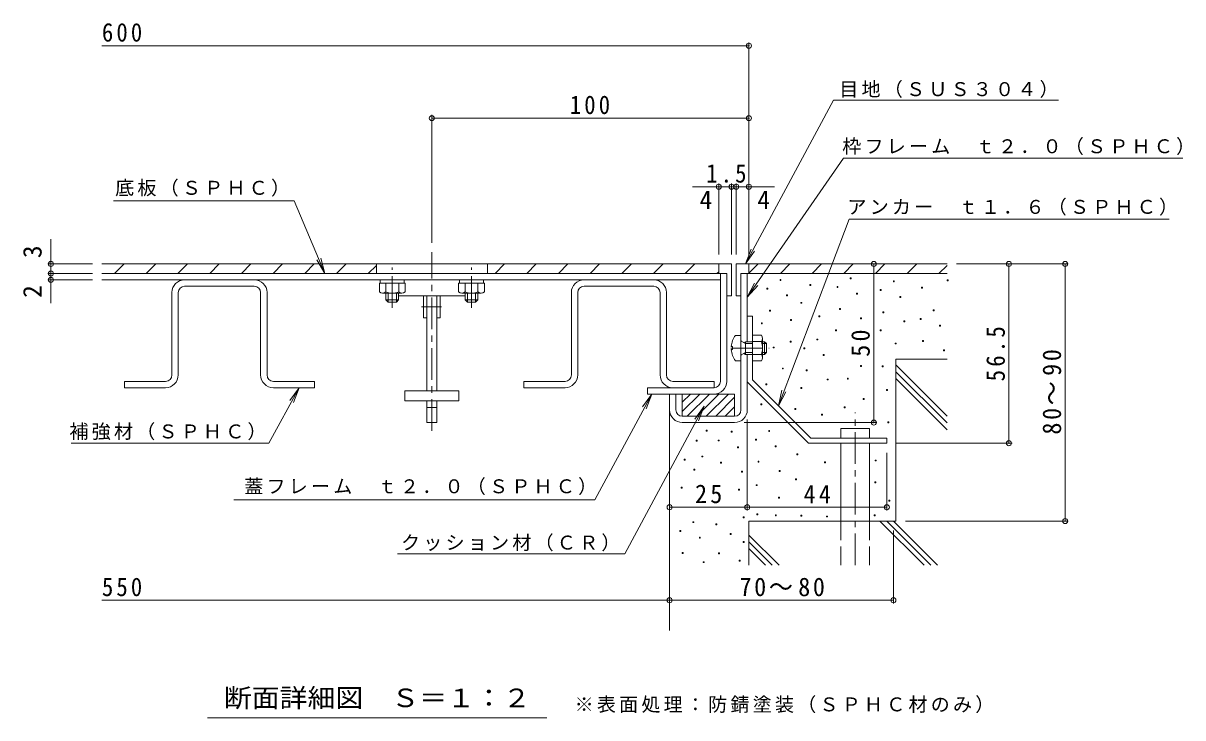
# Model space of a CAD drawing. Units: millimetres at full size; details may follow other scales. Extents: x -365 to 375, y -273 to 243.
# Drawn here: x 8.8 to 374.6, y 24.4 to 243.4 of the extents above; entities that cross this region are included whole.
import ezdxf
from ezdxf.enums import TextEntityAlignment as Align

# ---------------------------------------------------------------- set-up
doc = ezdxf.new("R2010")
doc.units = ezdxf.units.MM
doc.header["$LTSCALE"] = 2
doc.header["$PDMODE"] = 32
doc.header["$PDSIZE"] = 1.6
doc.linetypes.add('CHAIN1', pattern=[8, 5, -1, 1, -1])
doc.linetypes.add('DASHED3', pattern=[4, 3, -1])
for name, color, linetype, lineweight in [('D-1_ピット', 2, 'Continuous', 9), ('D-2_蓋', 3, 'Continuous', 9), ('D-3_受枠', 4, 'Continuous', 9), ('D-4_寸法', 7, 'Continuous', 9), ('D-5_仕様文', 7, 'Continuous', 9), ('D-6_躯体', 6, 'Continuous', 5), ('D-A', 2, 'Continuous', 9)]:
    doc.layers.add(name, color=color, linetype=linetype, lineweight=lineweight)
doc.styles.add('ＭＳ ゴシック', font='')
doc.styles.get('ＭＳ ゴシック').set_extended_font_data('MS Gothic')

msp = doc.modelspace()

# ---------------------------------------------------------------- linework, layer by layer
at = {"layer": 'D-1_ピット'}
for p, q in [((233.737, 167.514), (233.737, 157.514)), ((233.737, 167.514), (237.737, 167.514)), ((237.737, 167.514), (237.737, 164.514)), ((235.237, 164.514), (237.737, 164.514)), ((235.237, 164.514), (235.237, 121.514)), ((237.237, 164.514), (237.237, 143.014)), ((233.737, 157.514), (235.237, 157.514)), ((237.237, 151.014), (238.837, 151.014)), ((238.837, 151.014), (238.837, 131.014)), ((233.514, 145.014), (235.237, 145.014)), ((236.637, 142.414), (235.335, 143.193)), ((236.637, 143.014), (236.127, 142.719)), ((236.637, 143.014), (238.837, 143.014)), ((241.662, 145.064), (238.837, 145.064)), ((241.662, 143.044), (238.837, 143.044)), ((242.038, 144.054), (242.038, 137.975)), ((242.038, 143.014), (242.638, 143.014)), ((242.637, 139.014), (242.637, 143.014)), ((243.238, 142.414), (242.638, 143.014)), ((232.157, 141.514), (232.558, 141.514)), ((232.157, 140.514), (232.558, 140.514)), ((232.558, 140.514), (232.558, 141.514)), ((236.638, 139.614), (235.335, 138.836)), ((236.637, 142.414), (238.837, 142.414)), ((236.637, 139.014), (238.837, 139.014)), ((236.638, 139.614), (238.837, 139.614)), ((237.237, 139.014), (237.237, 121.514)), ((242.038, 142.414), (243.238, 142.414)), ((242.038, 139.614), (243.238, 139.614)), ((242.038, 139.014), (242.637, 139.014)), ((235.237, 137.014), (233.514, 137.014)), ((241.662, 138.985), (238.837, 138.985)), ((241.662, 136.964), (238.837, 136.964)), ((237.237, 130.351), (256.575, 111.014)), ((238.837, 131.014), (257.237, 112.614)), ((212.737, 121.514), (212.737, 126.514)), ((214.737, 126.514), (212.737, 126.514)), ((214.737, 121.514), (214.737, 126.514)), ((216.737, 119.514), (233.237, 119.514)), ((216.737, 117.514), (233.237, 117.514)), ((256.575, 111.014), (281.238, 111.014)), ((257.237, 112.614), (281.238, 112.614)), ((281.238, 112.614), (281.238, 111.014))]:
    msp.add_line(p, q, dxfattribs=at)
at = {"layer": 'D-1_ピット', "linetype": 'CHAIN1'}
msp.add_line((232.07, 141.014), (244.152, 141.014), dxfattribs=at)
at = {"layer": 'D-1_ピット'}
for points in [[(236.637, 143.014), (236.637, 139.014), (236.127, 139.309)], [(243.238, 142.414), (243.238, 139.614), (242.637, 139.014)]]:
    msp.add_lwpolyline(points, dxfattribs=at)
for centre, radius, start, end in [((238.637, 141.014), 6.5, 142.02013, 175.58826), ((235.438, 143.364), 0.2, 180, 239.14018), ((240.49, 144.054), 1.548, 319.24529, 40.75453), ((236.363, 141.014), 5.674, 339.04448, 20.95552), ((238.637, 141.014), 6.5, 184.41174, 217.97987), ((235.438, 138.664), 0.2, 120.85982, 180), ((240.49, 137.975), 1.548, 319.24486, 40.75514), ((216.737, 121.514), 4, 180, 270), ((216.737, 121.514), 2, 180, 270), ((233.237, 121.514), 2, 270, 0), ((233.237, 121.514), 4, 270, 0)]:
    msp.add_arc(centre, radius, start, end, dxfattribs=at)
at = {"layer": 'D-2_蓋', "linetype": 'CHAIN1'}
for p, q in [((137.737, 114.94), (137.737, 171.223)), ((125.237, 153.712), (125.237, 166.425)), ((150.238, 153.712), (150.238, 166.425)), ((134.461, 154.014), (140.775, 154.014))]:
    msp.add_line(p, q, dxfattribs=at)
at = {"layer": 'D-2_蓋'}
for p, q in [((228.238, 167.514), (33.665, 167.514)), ((37.662, 164.514), (40.662, 167.514)), ((47.662, 164.514), (50.662, 167.514)), ((57.662, 164.514), (60.662, 167.514)), ((67.662, 164.514), (70.662, 167.514)), ((77.662, 164.514), (80.662, 167.514)), ((87.662, 164.514), (90.662, 167.514)), ((97.662, 164.514), (100.662, 167.514)), ((107.662, 164.514), (110.662, 167.514)), ((117.662, 164.514), (120.238, 167.09)), ((120.238, 164.514), (120.238, 167.514)), ((155.237, 164.514), (155.237, 167.514)), ((157.662, 164.514), (160.662, 167.514)), ((167.662, 164.514), (170.662, 167.514)), ((177.662, 164.514), (180.662, 167.514)), ((187.662, 164.514), (190.662, 167.514)), ((197.662, 164.514), (200.662, 167.514)), ((207.662, 164.514), (210.662, 167.514)), ((217.662, 164.514), (220.662, 167.514)), ((227.662, 164.514), (228.238, 165.09)), ((228.238, 167.514), (228.238, 164.514)), ((232.238, 167.514), (228.238, 167.514)), ((232.238, 167.514), (232.238, 157.514)), ((228.238, 164.514), (33.665, 164.514)), ((228.738, 162.514), (33.665, 162.514)), ((121.438, 161.514), (121.438, 162.514)), ((129.037, 161.514), (129.037, 162.514)), ((146.437, 161.514), (146.437, 162.514)), ((154.037, 161.514), (154.037, 162.514)), ((230.737, 164.514), (228.238, 164.514)), ((228.738, 164.514), (228.738, 130.514)), ((230.737, 164.514), (230.737, 130.514)), ((55.738, 132.514), (55.738, 158.514)), ((57.737, 132.514), (57.737, 158.514)), ((81.737, 160.514), (59.738, 160.514)), ((83.737, 132.514), (83.737, 158.514)), ((85.738, 132.514), (85.738, 158.514)), ((123.238, 156.214), (123.238, 158.314)), ((123.938, 155.514), (123.938, 158.314)), ((126.538, 155.514), (126.538, 158.314)), ((127.238, 156.214), (127.238, 158.314)), ((148.237, 157.514), (127.238, 157.514)), ((135.137, 150.514), (135.137, 157.514)), ((136.137, 127.514), (136.137, 157.514)), ((139.338, 127.514), (139.338, 157.514)), ((140.337, 150.514), (140.337, 157.514)), ((148.238, 156.214), (148.238, 158.314)), ((148.938, 155.514), (148.938, 158.314)), ((151.538, 155.514), (151.538, 158.314)), ((152.238, 156.214), (152.238, 158.314)), ((181.737, 132.514), (181.737, 158.514)), ((183.737, 132.514), (183.737, 158.514)), ((207.737, 160.514), (185.737, 160.514)), ((209.737, 132.514), (209.737, 158.514)), ((211.737, 132.514), (211.737, 158.514)), ((232.238, 157.514), (230.737, 157.514)), ((127.238, 156.214), (123.238, 156.214)), ((123.238, 156.214), (123.938, 155.514)), ((126.538, 155.514), (123.938, 155.514)), ((127.238, 156.214), (126.538, 155.514)), ((152.238, 156.214), (148.238, 156.214)), ((148.238, 156.214), (148.938, 155.514)), ((151.538, 155.514), (148.938, 155.514)), ((152.238, 156.214), (151.538, 155.514)), ((135.137, 150.514), (136.137, 150.514)), ((139.338, 150.514), (140.337, 150.514)), ((40.738, 130.514), (53.737, 130.514)), ((40.738, 130.514), (40.738, 128.514)), ((40.738, 128.514), (53.737, 128.514)), ((87.737, 130.514), (100.738, 130.514)), ((87.737, 128.514), (100.738, 128.514)), ((100.738, 130.514), (100.738, 128.514)), ((166.737, 130.514), (179.737, 130.514)), ((166.737, 130.514), (166.737, 128.514)), ((166.737, 128.514), (179.737, 128.514)), ((205.738, 128.514), (205.738, 126.514)), ((226.737, 128.514), (205.738, 128.514)), ((213.737, 130.514), (226.737, 130.514)), ((226.737, 130.514), (226.737, 128.514)), ((129.237, 124.314), (129.237, 127.514)), ((129.237, 127.514), (146.237, 127.514)), ((146.237, 124.314), (146.237, 127.514)), ((226.737, 126.514), (205.738, 126.514)), ((129.237, 124.314), (146.237, 124.314)), ((136.137, 117.514), (136.137, 124.314)), ((136.137, 122.314), (139.338, 122.314)), ((139.338, 117.514), (139.338, 124.314)), ((136.137, 117.514), (139.338, 117.514))]:
    msp.add_line(p, q, dxfattribs=at)
at = {"layer": 'D-2_蓋', "color": 7}
for points in [[(247.552, 162.328), (247.552, 162.628), (247.852, 162.628), (247.852, 162.328)], [(256.991, 160.705), (256.991, 161.005), (257.291, 161.005), (257.291, 160.705)], [(269.639, 162.88), (269.639, 163.18), (269.939, 163.18), (269.939, 162.88)], [(283.305, 161.879), (283.305, 162.179), (283.605, 162.179), (283.605, 161.879)], [(300.313, 162.2), (300.313, 162.5), (300.613, 162.5), (300.613, 162.2)], [(243.436, 159.585), (243.436, 159.885), (243.736, 159.885), (243.736, 159.585)], [(249.579, 157.445), (249.579, 157.745), (249.879, 157.745), (249.879, 157.445)], [(265.523, 160.137), (265.523, 160.437), (265.823, 160.437), (265.823, 160.137)], [(271.666, 157.997), (271.666, 158.297), (271.966, 158.297), (271.966, 157.997)], [(279.189, 159.136), (279.189, 159.436), (279.489, 159.436), (279.489, 159.136)], [(285.332, 156.997), (285.332, 157.297), (285.632, 157.297), (285.632, 156.997)], [(292.214, 159.9), (292.214, 160.2), (292.514, 160.2), (292.514, 159.9)], [(254.092, 155.114), (254.092, 155.414), (254.392, 155.414), (254.392, 155.114)], [(244.195, 152.614), (244.195, 152.914), (244.495, 152.914), (244.495, 152.614)], [(250.821, 149.715), (250.821, 150.015), (251.121, 150.015), (251.121, 149.715)], [(259.821, 150.904), (259.821, 151.204), (260.121, 151.204), (260.121, 150.904)], [(266.282, 153.166), (266.282, 153.466), (266.582, 153.466), (266.582, 153.166)], [(272.908, 150.267), (272.908, 150.567), (273.208, 150.567), (273.208, 150.267)], [(279.948, 152.165), (279.948, 152.465), (280.248, 152.465), (280.248, 152.165)], [(291.751, 150.025), (291.751, 150.326), (292.051, 150.326), (292.051, 150.025)], [(295.867, 152.769), (295.867, 153.069), (296.167, 153.069), (296.167, 152.769)], [(241.668, 148.695), (241.668, 148.995), (241.968, 148.995), (241.968, 148.695)], [(265.066, 146.487), (265.066, 146.787), (265.366, 146.787), (265.366, 146.487)], [(279.112, 146.44), (279.112, 146.741), (279.412, 146.741), (279.412, 146.44)], [(286.574, 149.266), (286.574, 149.566), (286.874, 149.566), (286.874, 149.266)], [(297.894, 147.886), (297.894, 148.186), (298.194, 148.186), (298.194, 147.886)], [(250.779, 142.897), (250.779, 143.197), (251.079, 143.197), (251.079, 142.897)], [(259.148, 143.554), (259.148, 143.854), (259.448, 143.854), (259.448, 143.554)], [(292.51, 143.054), (292.51, 143.354), (292.81, 143.354), (292.81, 143.054)], [(245.395, 141.034), (245.395, 141.334), (245.695, 141.334), (245.695, 141.034)], [(255.032, 140.811), (255.032, 141.111), (255.332, 141.111), (255.332, 140.811)], [(283.874, 142.299), (283.874, 142.599), (284.174, 142.599), (284.174, 142.299)], [(299.136, 140.155), (299.136, 140.456), (299.436, 140.456), (299.436, 140.155)], [(261.175, 138.672), (261.175, 138.972), (261.475, 138.972), (261.475, 138.672)], [(272.935, 135.167), (272.935, 135.467), (273.234, 135.467), (273.234, 135.167)], [(279.733, 135.052), (279.733, 135.352), (280.033, 135.352), (280.033, 135.052)], [(248.294, 134.408), (248.294, 134.708), (248.594, 134.708), (248.594, 134.408)], [(255.791, 133.84), (255.791, 134.14), (256.091, 134.14), (256.091, 133.84)], [(243.118, 129.438), (243.118, 129.738), (243.418, 129.738), (243.418, 129.438)], [(254.161, 128.265), (254.161, 128.565), (254.461, 128.565), (254.461, 128.265)], [(262.417, 130.941), (262.417, 131.241), (262.717, 131.241), (262.717, 130.941)], [(268.793, 131.164), (268.793, 131.464), (269.093, 131.464), (269.093, 131.164)], [(273.763, 124.814), (273.763, 125.114), (274.063, 125.114), (274.063, 124.814)], [(281.183, 127.598), (281.183, 127.898), (281.482, 127.898), (281.482, 127.598)], [(241.496, 123.088), (241.496, 123.389), (241.796, 123.389), (241.796, 123.088)], [(252.228, 121.639), (252.228, 121.939), (252.528, 121.939), (252.528, 121.639)], [(267.827, 122.191), (267.827, 122.491), (268.127, 122.491), (268.127, 122.191)], [(260.649, 119.844), (260.649, 120.145), (260.949, 120.145), (260.949, 119.844)], [(281.562, 117.417), (281.562, 117.717), (281.862, 117.717), (281.862, 117.417)], [(224.24, 114.806), (224.24, 115.106), (224.54, 115.106), (224.54, 114.806)], [(232.126, 114.45), (232.126, 114.751), (232.426, 114.751), (232.426, 114.45)], [(243.975, 114.727), (243.975, 115.027), (244.275, 115.027), (244.275, 114.727)], [(221.065, 111.631), (221.065, 111.931), (221.365, 111.931), (221.365, 111.631)], [(228.01, 111.707), (228.01, 112.007), (228.31, 112.007), (228.31, 111.707)], [(234.153, 109.568), (234.153, 109.868), (234.453, 109.868), (234.453, 109.568)], [(239.859, 111.984), (239.859, 112.284), (240.159, 112.284), (240.159, 111.984)], [(246.002, 109.844), (246.002, 110.144), (246.301, 110.144), (246.301, 109.844)], [(222.86, 106.662), (222.86, 106.962), (223.16, 106.962), (223.16, 106.662)], [(252.884, 107.352), (252.884, 107.652), (253.184, 107.652), (253.184, 107.352)], [(217.338, 105.695), (217.338, 105.995), (217.638, 105.995), (217.638, 105.695)], [(220.375, 102.52), (220.375, 102.82), (220.675, 102.82), (220.675, 102.52)], [(228.769, 104.736), (228.769, 105.036), (229.069, 105.036), (229.069, 104.736)], [(240.618, 105.012), (240.618, 105.312), (240.918, 105.312), (240.918, 105.012)], [(247.244, 102.114), (247.244, 102.414), (247.544, 102.414), (247.544, 102.114)], [(261.581, 104.867), (261.581, 105.167), (261.881, 105.167), (261.881, 104.867)], [(277.559, 105.408), (277.559, 105.708), (277.859, 105.708), (277.859, 105.408)], [(235.395, 101.837), (235.395, 102.138), (235.695, 102.138), (235.695, 101.837)], [(252.47, 99.483), (252.47, 99.783), (252.77, 99.783), (252.77, 99.483)], [(277.421, 98.506), (277.421, 98.806), (277.721, 98.806), (277.721, 98.506)], [(216.372, 96.861), (216.372, 97.161), (216.672, 97.161), (216.672, 96.861)], [(234.455, 96.17), (234.455, 96.47), (234.755, 96.47), (234.755, 96.17)], [(240.046, 97.62), (240.046, 97.92), (240.346, 97.92), (240.346, 97.62)], [(247.086, 93.686), (247.086, 93.986), (247.386, 93.986), (247.386, 93.686)], [(281.838, 92.708), (281.838, 93.008), (282.138, 93.008), (282.138, 92.708)], [(235.909, 87.508), (235.909, 87.808), (236.209, 87.808), (236.209, 87.508)], [(240.288, 88.429), (240.288, 88.729), (240.588, 88.729), (240.588, 88.429)], [(246.085, 88.152), (246.085, 88.453), (246.385, 88.453), (246.385, 88.152)], [(254.092, 88.014), (254.092, 88.314), (254.392, 88.314), (254.392, 88.014)], [(262.236, 87.738), (262.236, 88.038), (262.536, 88.038), (262.536, 87.738)], [(277.283, 88.152), (277.283, 88.453), (277.583, 88.453), (277.583, 88.152)], [(220.086, 85.953), (220.086, 86.253), (220.386, 86.253), (220.386, 85.953)], [(227.319, 85.238), (227.319, 85.538), (227.619, 85.538), (227.619, 85.238)], [(215.97, 83.21), (215.97, 83.51), (216.27, 83.51), (216.27, 83.21)], [(222.113, 81.07), (222.113, 81.37), (222.413, 81.37), (222.413, 81.07)], [(231.867, 82.217), (231.867, 82.517), (232.167, 82.517), (232.167, 82.217)], [(235.97, 79.717), (235.97, 80.017), (236.27, 80.017), (236.27, 79.717)], [(216.729, 76.238), (216.729, 76.538), (217.029, 76.538), (217.029, 76.238)], [(223.355, 73.34), (223.355, 73.64), (223.655, 73.64), (223.655, 73.34)], [(228.117, 76.097), (228.117, 76.397), (228.417, 76.397), (228.417, 76.097)], [(234.682, 73.827), (234.682, 74.127), (234.982, 74.127), (234.982, 73.827)]]:
    msp.add_lwpolyline(points, close=True, dxfattribs=at)
at = {"layer": 'D-2_蓋'}
for centre, radius, start, end in [((59.738, 158.514), 4, 90, 180), ((81.737, 158.514), 4, 0, 89.99998), ((185.737, 158.514), 4, 90, 180), ((207.737, 158.514), 4, 0, 89.99998), ((59.738, 158.514), 2, 90, 180), ((81.737, 158.514), 2, 0, 90), ((185.737, 158.514), 2, 90, 180), ((207.737, 158.514), 2, 0, 90), ((53.737, 132.514), 2, 270, 0), ((53.737, 132.514), 4, 270, 0), ((87.737, 132.514), 4, 180, 270), ((87.737, 132.514), 2, 180, 270), ((179.737, 132.514), 2, 270, 0), ((179.737, 132.514), 4, 270, 0), ((213.737, 132.514), 4, 180, 270), ((213.737, 132.514), 2, 180, 270), ((226.737, 130.514), 4, 270, 0), ((226.737, 130.514), 2, 270, 0)]:
    msp.add_arc(centre, radius, start, end, dxfattribs=at)
at = {"layer": 'D-3_受枠'}
for p, q in [((216.737, 120.978), (222.274, 126.514)), ((216.737, 123.978), (219.274, 126.514)), ((218.274, 119.514), (225.274, 126.514)), ((221.274, 119.514), (228.274, 126.514)), ((224.274, 119.514), (231.274, 126.514)), ((227.274, 119.514), (233.237, 125.478)), ((233.237, 119.514), (233.237, 126.514)), ((230.274, 119.514), (233.237, 122.478))]:
    msp.add_line(p, q, dxfattribs=at)
msp.add_lwpolyline([(216.737, 119.514), (216.737, 126.514), (233.237, 126.514)], dxfattribs=at)
at = {"layer": 'D-4_寸法'}
for p, q in [((33.665, 236.349), (237.737, 236.349)), ((237.737, 170.514), (237.737, 237.349)), ((137.737, 174.223), (137.737, 214.493)), ((237.737, 213.493), (137.737, 213.493)), ((232.237, 191.883), (219.98, 191.883)), ((228.237, 170.514), (228.237, 192.883)), ((232.237, 170.514), (232.237, 192.883)), ((233.737, 191.883), (232.237, 191.883)), ((233.737, 170.514), (233.737, 192.883)), ((245.84, 191.883), (233.737, 191.883)), ((237.737, 188.883), (237.737, 190.883)), ((17.597, 164.514), (17.597, 175.305)), ((30.665, 167.514), (16.597, 167.514)), ((277.133, 117.514), (277.133, 167.514)), ((280.134, 167.514), (278.133, 167.514)), ((303.238, 167.514), (338.488, 167.514)), ((319.747, 111.014), (319.747, 167.514)), ((337.488, 86.437), (337.488, 167.514)), ((30.665, 164.514), (16.597, 164.514)), ((30.665, 162.514), (16.597, 162.514)), ((17.597, 155.159), (17.597, 164.514)), ((207.121, 126.514), (204.198, 122.458)), ((207.121, 126.514), (205.347, 121.839)), ((223.593, 122.69), (220.67, 118.634)), ((223.593, 122.69), (221.82, 118.015)), ((236.237, 117.514), (278.133, 117.514)), ((237.237, 118.514), (237.237, 89.821)), ((284.238, 111.014), (320.747, 111.014)), ((281.238, 108.014), (281.238, 89.821)), ((212.737, 90.821), (237.237, 90.821)), ((212.737, 87.821), (212.737, 89.821)), ((237.237, 90.821), (281.238, 90.821)), ((287.078, 86.437), (338.488, 86.437)), ((283.315, 83.437), (283.315, 60.491)), ((33.665, 61.491), (212.737, 61.491)), ((212.737, 61.491), (283.315, 61.491)), ((212.737, 58.491), (212.737, 60.491)), ((66.937, 24.423), (174.051, 24.423))]:
    msp.add_line(p, q, dxfattribs=at)
for p in [(237.737, 236.349), (137.737, 213.493), (237.737, 213.493), (228.237, 191.883), (232.237, 191.883), (233.737, 191.883), (237.737, 191.883), (17.597, 167.514), (277.133, 167.514), (319.747, 167.514), (337.488, 167.514), (17.597, 164.514), (17.597, 162.514), (277.133, 117.514), (319.747, 111.014), (212.737, 90.821), (237.237, 90.821), (281.238, 90.821), (337.488, 86.437), (212.737, 61.491), (283.315, 61.491)]:
    msp.add_point(p, dxfattribs=at)
at = {"layer": 'D-5_仕様文'}
for p, q in [((264.386, 219.123), (236.624, 167.514)), ((264.386, 219.123), (335.386, 219.123)), ((267.594, 200.838), (237.237, 157.062)), ((267.594, 200.838), (374.595, 200.838)), ((94.337, 187.472), (37.307, 187.472)), ((94.337, 187.472), (104.006, 164.514)), ((269.336, 181.682), (247.027, 122.824)), ((269.336, 181.682), (370.336, 181.682)), ((236.624, 167.514), (238.397, 172.189)), ((104.006, 164.514), (101.481, 168.829)), ((104.006, 164.514), (102.684, 169.336)), ((236.624, 167.514), (239.547, 171.571)), ((237.237, 157.062), (239.526, 161.507)), ((237.237, 157.062), (240.599, 160.763)), ((95.934, 128.514), (92.967, 124.489)), ((207.121, 126.514), (189.152, 93.111)), ((247.027, 122.824), (248.174, 127.691)), ((247.027, 122.824), (249.394, 127.229)), ((86.265, 110.996), (24.02, 110.996)), ((189.152, 93.111), (75.301, 93.111))]:
    msp.add_line(p, q, dxfattribs=at)
for points in [[(86.265, 110.996), (95.934, 128.514), (94.11, 123.859)], [(223.593, 122.69), (198.553, 76.141), (126.866, 76.141)]]:
    msp.add_lwpolyline(points, dxfattribs=at)
at = {"layer": 'D-6_躯体'}
for p, q in [((237.737, 164.59), (240.662, 167.514)), ((237.737, 167.514), (300.238, 167.514)), ((247.662, 164.514), (250.662, 167.514)), ((257.662, 164.514), (260.662, 167.514)), ((267.662, 164.514), (270.662, 167.514)), ((277.662, 164.514), (280.662, 167.514)), ((287.662, 164.514), (290.662, 167.514)), ((297.662, 164.514), (300.238, 167.09)), ((237.737, 164.514), (300.238, 164.514)), ((300.238, 137.514), (284.078, 137.514)), ((284.078, 135.674), (300.238, 119.514)), ((284.078, 133.553), (300.238, 117.393)), ((284.078, 131.431), (300.238, 115.272)), ((212.737, 121.514), (212.737, 51.937)), ((266.738, 115.614), (275.737, 115.614)), ((266.738, 112.614), (266.738, 115.614)), ((275.737, 112.614), (275.737, 115.614)), ((266.738, 86.437), (266.738, 111.014)), ((275.737, 86.437), (275.737, 111.014)), ((237.737, 72.514), (237.737, 86.437)), ((279.072, 86.437), (292.995, 72.514)), ((281.194, 86.437), (295.116, 72.514)), ((283.315, 86.437), (297.237, 72.514)), ((237.737, 82.014), (247.238, 72.514)), ((237.737, 79.893), (245.116, 72.514)), ((237.737, 77.772), (242.995, 72.514))]:
    msp.add_line(p, q, dxfattribs=at)
at = {"layer": 'D-6_躯体', "linetype": 'CHAIN1'}
msp.add_line((271.237, 72.514), (271.237, 120.708), dxfattribs=at)
at = {"layer": 'D-6_躯体', "linetype": 'DASHED3'}
for p, q in [((266.738, 86.437), (266.738, 72.514)), ((275.737, 86.437), (275.737, 72.514))]:
    msp.add_line(p, q, dxfattribs=at)
at = {"layer": 'D-6_躯体'}
msp.add_lwpolyline([(237.737, 86.437), (284.078, 86.437), (284.078, 137.514)], dxfattribs=at)
at = {"layer": 'D-A'}
for p, q in [((121.187, 158.689), (121.187, 161.514)), ((129.287, 161.514), (121.187, 161.514)), ((123.208, 158.689), (123.208, 161.514)), ((127.267, 158.689), (127.267, 161.514)), ((129.287, 158.689), (129.287, 161.514)), ((146.188, 158.689), (146.188, 161.514)), ((154.288, 161.514), (146.188, 161.514)), ((148.208, 158.689), (148.208, 161.514)), ((152.267, 158.689), (152.267, 161.514)), ((154.288, 158.689), (154.288, 161.514)), ((128.277, 158.314), (122.198, 158.314)), ((153.277, 158.314), (147.198, 158.314))]:
    msp.add_line(p, q, dxfattribs=at)
for centre, radius, start, end in [((122.198, 159.862), 1.548, 229.24486, 310.75514), ((125.237, 163.988), 5.674, 249.04448, 290.95552), ((128.277, 159.862), 1.548, 229.24529, 310.75453), ((147.198, 159.862), 1.548, 229.24486, 310.75514), ((150.238, 163.988), 5.674, 249.04448, 290.95552), ((153.277, 159.862), 1.548, 229.24529, 310.75453)]:
    msp.add_arc(centre, radius, start, end, dxfattribs=at)

# ---------------------------------------------------------------- texts
at = {"layer": 'D-4_寸法', "color": 2, "style": 'ＭＳ ゴシック'}
for p in [(222.168, 183.05), (240.397, 183.05)]:
    msp.add_text('4', height=5.865, dxfattribs=at).set_placement(p, align=Align.BOTTOM_LEFT)
for s, p in [('3', (16.397, 169.365)), ('2', (16.397, 156.836))]:
    msp.add_text(s, height=5.865, rotation=90, dxfattribs=at).set_placement(p, align=Align.BOTTOM_LEFT)
at = {"layer": 'D-4_寸法', "color": 2, "style": 'ＭＳ ゴシック', "width": 1.1}
msp.add_text('断面詳細図\u3000Ｓ＝１：２', height=5.865, dxfattribs=at).set_placement((72.118, 26.016), align=Align.BOTTOM_LEFT)
at = {"layer": 'D-4_寸法', "color": 2, "char_height": 5.865, "attachment_point": 7, "style": 'ＭＳ ゴシック'}
for s, insert in [('\\T1.27;\\W0.9;600', (33.665, 237.549)), ('\\T1.27;\\W0.9;100', (181.237, 214.693)), ('\\T1.27;\\W0.9;1.5', (224.263, 193.083)), ('\\T1.27;\\W0.95;25', (220.737, 92.021)), ('\\T1.27;\\W0.95;44', (254.988, 92.021)), ('\\T1.27;\\W0.9;550', (33.665, 62.691)), ('\\T1.22;\\W0.95;70～80', (234.776, 62.691))]:
    msp.add_mtext(s, dxfattribs=dict(at, insert=insert))
at = {"layer": 'D-4_寸法', "color": 2, "char_height": 5.865, "attachment_point": 7, "rotation": 90, "style": 'ＭＳ ゴシック'}
for s, insert in [('\\T1.27;\\W0.95;50', (275.934, 138.264)), ('\\T1.28;\\W0.9;56.5', (318.547, 130.514)), ('\\T1.22;\\W0.95;80～90', (336.288, 113.725))]:
    msp.add_mtext(s, dxfattribs=dict(at, insert=insert))
at = {"layer": 'D-4_寸法', "insert": (182.764, 25.877), "char_height": 4.399, "attachment_point": 7, "style": 'ＭＳ ゴシック'}
msp.add_mtext('\\T1.17;※表面処理：防錆塗装（ＳＰＨＣ材のみ）', dxfattribs=at)
at = {"layer": 'D-5_仕様文', "char_height": 4.399, "attachment_point": 7, "style": 'ＭＳ ゴシック'}
for s, insert in [('\\T1.17;目地（ＳＵＳ３０４）', (266.239, 219.87)), ('\\T1.17;枠フレーム\u3000ｔ２．０（ＳＰＨＣ）', (267.174, 201.856)), ('\\T1.17;底板（ＳＰＨＣ）', (37.853, 188.755)), ('\\T1.17;アンカー\u3000ｔ１．６（ＳＰＨＣ）', (268.811, 182.751)), ('\\T1.17;補強材（ＳＰＨＣ）', (23.419, 111.945)), ('\\T1.17;蓋フレーム\u3000ｔ２．０（ＳＰＨＣ）', (78.559, 94.64)), ('\\T1.17;クッション材（ＣＲ）', (128.023, 76.899))]:
    msp.add_mtext(s, dxfattribs=dict(at, insert=insert))

doc.saveas('drawing.dxf')
